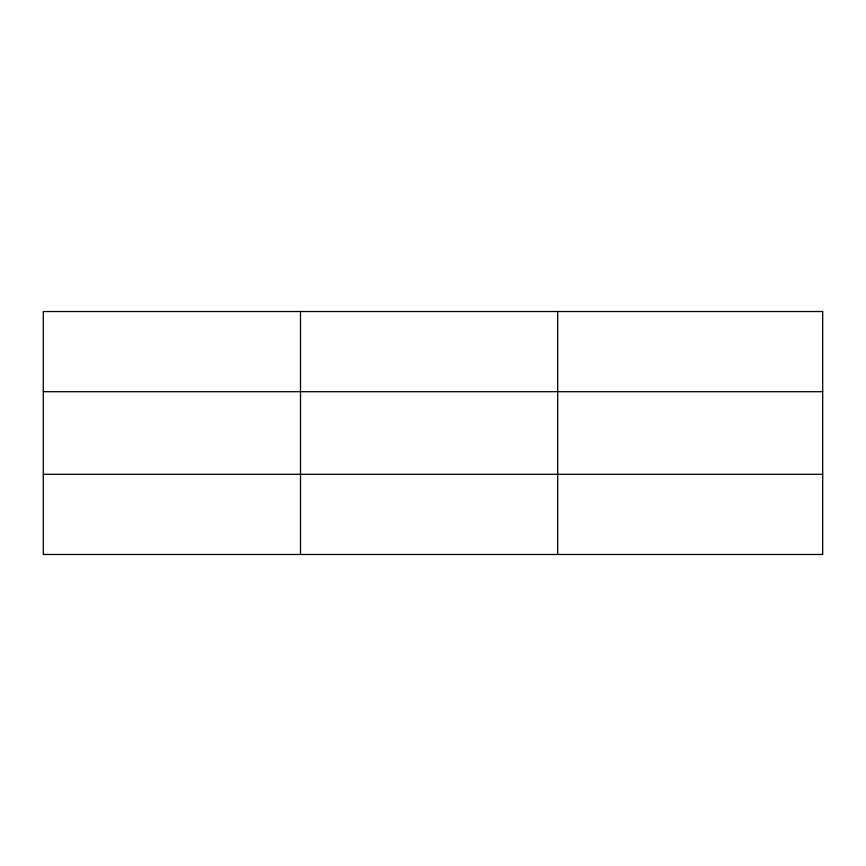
<?xml version="1.0" encoding="UTF-8"?>
<svg xmlns="http://www.w3.org/2000/svg" width="866" height="866" viewBox="0 0 866 866"><rect width="100%" height="100%" fill="white"/><g stroke="black" fill="none" stroke-linecap="round" stroke-linejoin="round"><path stroke-width="1.3" d="M300.502 311.522L300.502 554.478M557.704 311.522L557.704 554.478M822.7 474.297L822.7 554.478L43.3 554.478L43.3 311.522L822.7 311.522L822.7 474.297L43.3 474.297M43.3 391.703L822.7 391.703"/></g></svg>
